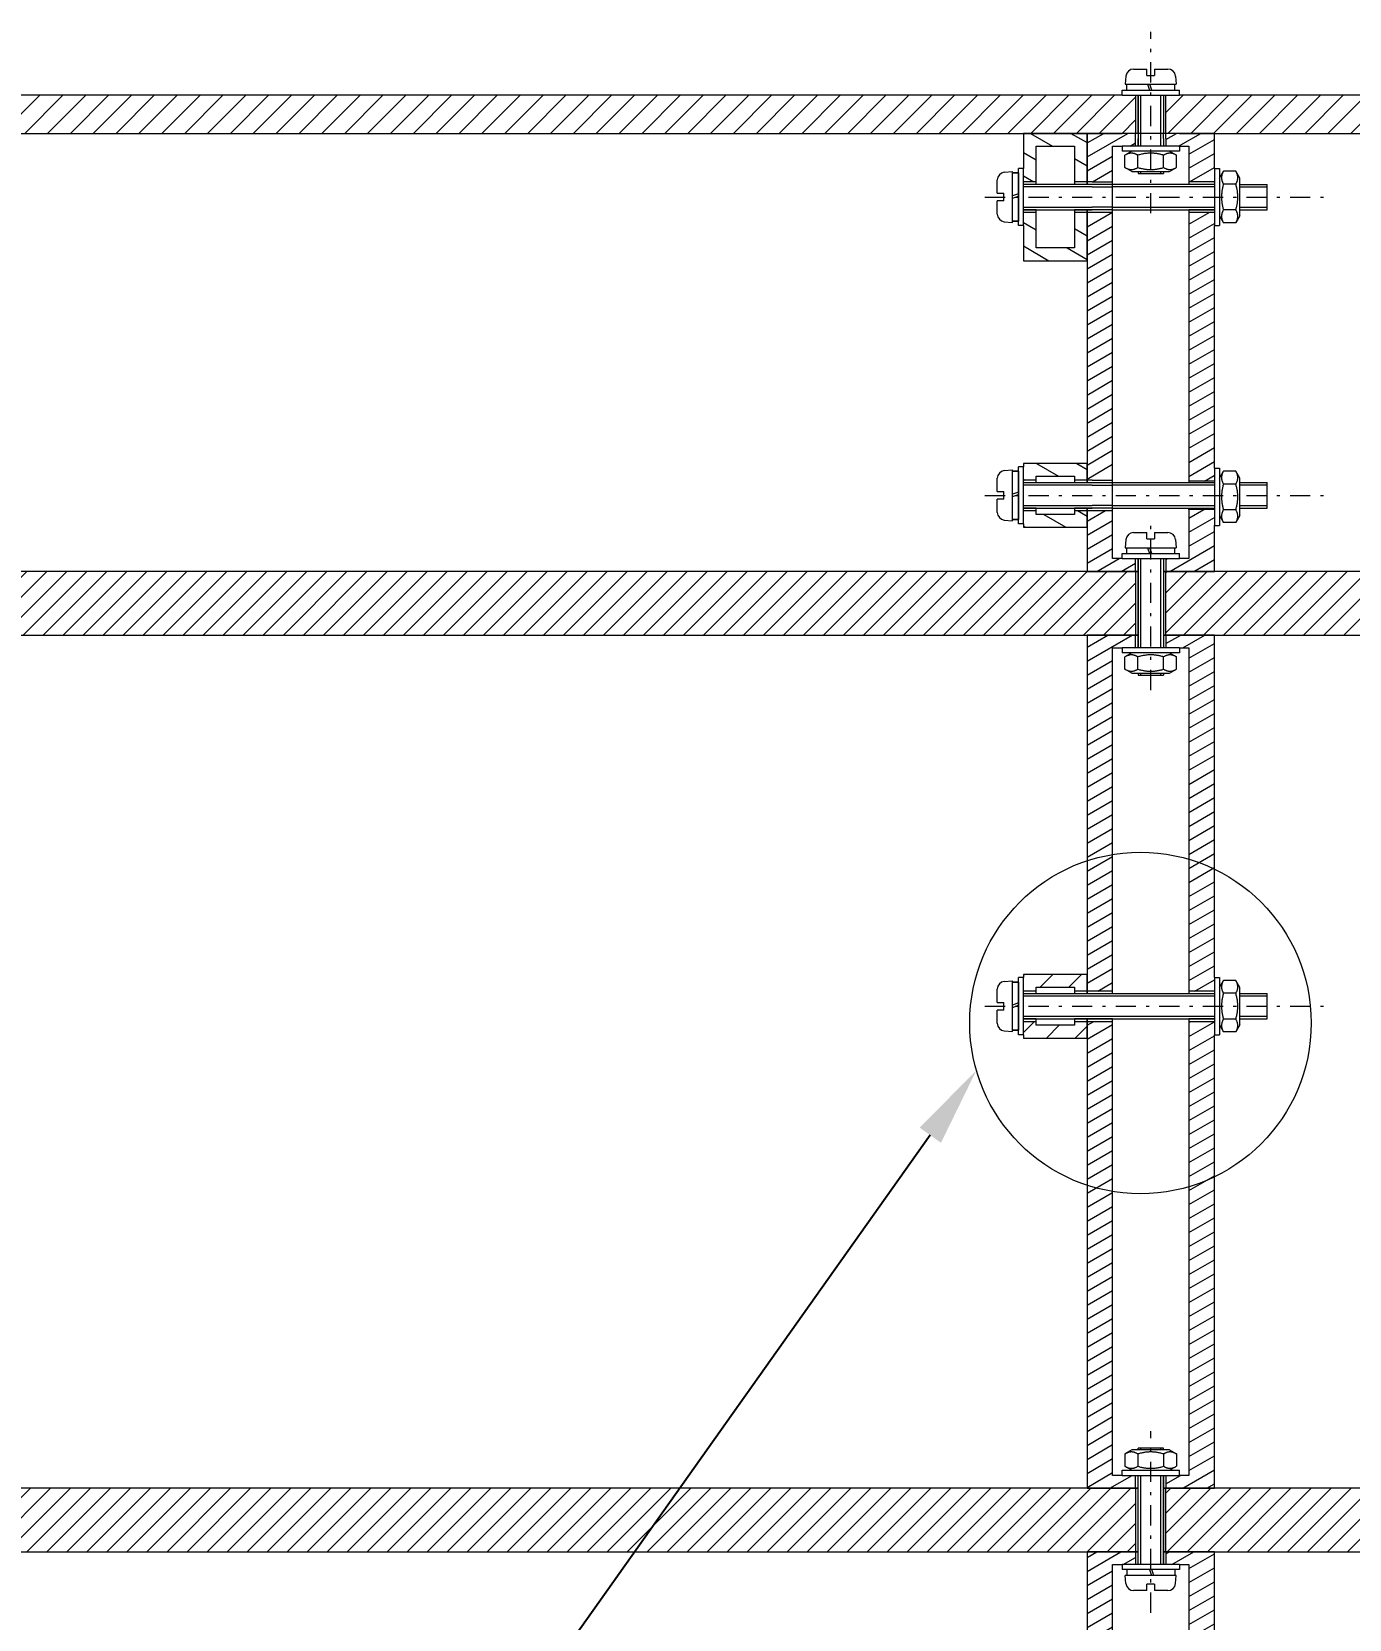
# Model space of a CAD drawing. Header units: millimetres. Extents: x 651 to 8859, y -354 to 894.
# Drawn here: x 2222.49 to 2263.89, y 58.4 to 108.27 of the extents above; entities that cross this region are included whole.
import ezdxf
from ezdxf import colors
from ezdxf.entities.mleader import LeaderData, LeaderLine
from ezdxf.math import Vec2, Vec3

# ---------------------------------------------------------------- set-up
doc = ezdxf.new("R2010")
doc.units = ezdxf.units.MM
doc.linetypes.add('DASHDOT2', pattern=[12.7, 6.35, -3.175, 0, -3.175])
for name, color, linetype, lineweight in [('cienka', 7, 'Continuous', 9), ('Kreskowanie (ISO)', 7, 'Continuous', 9), ('SYMETRIA SRUB', 7, 'DASHDOT2', 9), ('Widoczne (ISO)', 7, 'Continuous', 18), ('Widoczne wąskie (ISO)', 7, 'Continuous', 9)]:
    doc.layers.add(name, color=color, linetype=linetype, lineweight=lineweight)
doc.styles.get("Standard").update_dxf_attribs({"font": 'tahoma.ttf'})

# ---------------------------------------------------------------- blocks, each defined once
blk = doc.blocks.new('*U92')
at = {"layer": 'Widoczne wąskie (ISO)', "color": 0, "linetype": 'DASHDOT2', "ltscale": 0.1, "transparency": 16777216}
blk.add_line((0, -3.58), (0, 2.123), dxfattribs=at)
blk = doc.blocks.new('*U103')
at = {"layer": 'Widoczne wąskie (ISO)', "color": 0, "linetype": 'DASHDOT2', "ltscale": 0.1, "transparency": 16777216}
blk.add_line((0, -3.58), (0, 2.123), dxfattribs=at)
blk = doc.blocks.new('*U104')
at = {"layer": 'Widoczne wąskie (ISO)', "color": 0, "linetype": 'DASHDOT2', "ltscale": 0.1, "transparency": 16777216}
blk.add_line((0, -3.58), (0, 1.821), dxfattribs=at)
blk = doc.blocks.new('*U107')
at = {"layer": 'SYMETRIA SRUB', "color": 0, "linetype": 'DASHDOT2', "ltscale": 0.1, "transparency": 16777216}
blk.add_line((-5.611, 0), (5.1, 0), dxfattribs=at)
blk = doc.blocks.new('*U108')
at = {"layer": 'SYMETRIA SRUB', "color": 0, "linetype": 'DASHDOT2', "ltscale": 0.1, "transparency": 16777216}
blk.add_line((-5.611, 0), (5.1, 0), dxfattribs=at)
blk = doc.blocks.new('*U109')
at = {"layer": 'SYMETRIA SRUB', "color": 0, "linetype": 'DASHDOT2', "ltscale": 0.1, "transparency": 16777216}
blk.add_line((-5.611, 0), (5.1, 0), dxfattribs=at)

msp = doc.modelspace()

# ---------------------------------------------------------------- hatches: boundary and pattern name
at = {"layer": 'Kreskowanie (ISO)'}
h = msp.add_hatch(dxfattribs=at)
h.set_pattern_fill('ANSI31', color=256, scale=0.16, style=0)
h.paths.add_polyline_path([(2257.172, 105.081), (2256.748, 105.081), (2255.648, 105.081), (2253.648, 105.081), (2207.642, 105.081), (2206.542, 105.081), (2206.117, 105.081), (2206.117, 106.281), (2206.542, 106.281), (2256.748, 106.281), (2257.172, 106.281)])
h = msp.add_hatch(dxfattribs=at)
h.set_pattern_fill('ANSI31', color=256, scale=0.16, style=0)
h.paths.add_polyline_path([(2289.169, 105.081), (2288.745, 105.081), (2287.645, 105.081), (2259.648, 105.081), (2258.548, 105.081), (2258.123, 105.081), (2258.123, 106.281), (2258.548, 106.281), (2288.745, 106.281), (2289.169, 106.281)])
h = msp.add_hatch(dxfattribs=at)
h.set_pattern_fill('ANSI31', color=256, scale=0.12, angle=345)
h.paths.add_polyline_path([(2289.169, 104.921), (2289.169, 105.081), (2288.745, 105.081), (2287.645, 105.081), (2287.645, 104.681), (2288.745, 104.681), (2289.169, 104.681)])
h.paths.add_polyline_path([(2289.169, 104.921), (2289.245, 105.081), (2289.169, 105.081), (2289.169, 104.921), (2289.169, 104.681)])
h.paths.add_polyline_path([(2256.448, 104.681), (2256.748, 104.681), (2257.172, 104.681), (2257.172, 104.921), (2257.172, 105.081), (2256.748, 105.081), (2255.648, 105.081), (2255.648, 103.556), (2255.808, 103.556), (2256.448, 103.556), (2256.448, 103.671)])
h.paths.add_polyline_path([(2257.248, 105.081), (2257.172, 105.081), (2257.172, 104.921), (2257.172, 104.681), (2257.172, 104.921)])
h.paths.add_polyline_path([(2207.642, 91.721), (2206.542, 91.721), (2206.117, 91.721), (2206.117, 91.321), (2207.642, 91.321)])
h.paths.add_polyline_path([(2206.117, 91.721), (2206.117, 91.321)])
h.paths.add_polyline_path([(2175.645, 60.521), (2174.12, 60.521), (2174.12, 60.121), (2174.545, 60.121), (2175.645, 60.121)])
h.paths.add_polyline_path([(2174.12, 60.521), (2174.12, 60.121)], flags=17)
h.paths.add_polyline_path([(2175.645, 89.321), (2174.12, 89.321), (2174.12, 88.921), (2174.545, 88.921), (2175.645, 88.921)])
h.paths.add_polyline_path([(2174.12, 89.321), (2174.12, 88.921)], flags=17)
h.paths.add_polyline_path([(2175.645, 91.721), (2174.545, 91.721), (2174.12, 91.721), (2174.12, 91.321), (2175.645, 91.321)])
h.paths.add_polyline_path([(2174.12, 91.721), (2174.12, 91.321)], flags=17)
h.paths.add_polyline_path([(2174.12, 104.921), (2174.12, 105.081), (2174.045, 105.081), (2174.12, 104.921), (2174.12, 104.681)])
h.paths.add_polyline_path([(2175.645, 105.081), (2174.545, 105.081), (2174.12, 105.081), (2174.12, 104.921), (2174.12, 104.681), (2174.545, 104.681), (2175.645, 104.681)])
h.paths.add_polyline_path([(2173.169, 104.678), (2173.169, 105.078), (2171.645, 105.081), (2171.645, 101.756), (2172.445, 101.756), (2172.445, 104.681)])
h = msp.add_hatch(dxfattribs=at)
h.set_pattern_fill('ANSI31', color=256, scale=0.2, angle=105.00025, style=0)
h.paths.add_polyline_path([(2254.048, 104.681), (2255.248, 104.681), (2255.248, 103.556), (2255.648, 103.556), (2255.648, 105.081), (2253.648, 105.081), (2253.648, 103.981), (2253.648, 103.556), (2254.048, 103.556)])
h = msp.add_hatch(dxfattribs=at)
h.set_pattern_fill('ANSI31', color=256, scale=0.12, angle=345, style=0)
h.paths.add_polyline_path([(2258.123, 104.921), (2258.123, 104.681), (2258.548, 104.681), (2258.848, 104.681), (2258.848, 103.556), (2259.648, 103.556), (2259.648, 103.981), (2259.648, 105.081), (2258.298, 105.081), (2258.213, 104.997)])
h = msp.add_hatch(dxfattribs=at)
h.set_pattern_fill('ANSI31', color=256, scale=0.2, angle=105.00025)
h.paths.add_polyline_path([(2255.648, 94.709), (2253.648, 94.709), (2253.648, 94.609), (2253.648, 94.185), (2254.048, 94.185), (2254.048, 94.309), (2255.248, 94.309), (2255.248, 94.185), (2255.648, 94.185)])
h.paths.add_polyline_path([(2255.648, 93.233), (2255.248, 93.233), (2255.248, 93.109), (2254.048, 93.109), (2254.048, 93.233), (2253.648, 93.233), (2253.648, 92.809), (2253.648, 92.709), (2255.648, 92.709)])
h.paths.add_polyline_path([(2253.648, 101.081), (2255.648, 101.081), (2255.648, 102.605), (2255.248, 102.605), (2255.248, 101.481), (2254.048, 101.481), (2254.048, 102.605), (2253.648, 102.605), (2253.648, 102.181)])
h = msp.add_hatch(dxfattribs=at)
h.set_pattern_fill('ANSI31', color=256, scale=0.12, angle=345)
h.paths.add_polyline_path([(2256.448, 93.119), (2256.448, 93.233), (2255.808, 93.233), (2255.648, 93.233), (2255.648, 91.321), (2257.172, 91.321), (2257.172, 91.721), (2256.748, 91.721), (2256.448, 91.721)])
h.paths.add_polyline_path([(2257.172, 91.721), (2257.172, 91.321)], flags=17)
h.paths.add_polyline_path([(2258.123, 91.721), (2258.123, 91.321)], flags=17)
h.paths.add_polyline_path([(2256.448, 93.233), (2255.808, 93.233), (2255.648, 93.309), (2255.648, 93.233), (2255.808, 93.233)])
h.paths.add_polyline_path([(2259.648, 93.261), (2258.848, 93.261), (2258.848, 91.721), (2258.548, 91.721), (2258.123, 91.721), (2258.123, 91.321), (2259.648, 91.321), (2259.648, 92.761)])
h.paths.add_polyline_path([(2259.648, 93.336), (2258.848, 93.261)])
h.paths.add_polyline_path([(2259.648, 94.561), (2259.642, 94.151), (2258.842, 94.151), (2258.848, 102.605), (2259.648, 102.605), (2259.648, 102.181)])
h = msp.add_hatch(dxfattribs=at)
h.set_pattern_fill('ANSI31', color=256, scale=0.12, angle=345, style=0)
h.paths.add_polyline_path([(2255.808, 102.605), (2256.128, 102.605), (2256.448, 102.605), (2256.499, 102.516), (2256.887, 102.516), (2256.384, 102.381), (2256.448, 102.491), (2256.448, 94.299), (2256.384, 94.409), (2256.322, 94.409), (2256.08, 94.295), (2255.967, 94.254), (2255.808, 94.299), (2255.808, 94.109), (2255.648, 94.109), (2255.648, 94.709), (2255.648, 101.081), (2255.648, 102.605)])
h = msp.add_hatch(dxfattribs=at)
h.set_pattern_fill('ANSI31', color=256, scale=0.14, style=0)
h.paths.add_polyline_path([(2257.172, 91.321), (2255.648, 91.321), (2207.642, 91.321), (2206.117, 91.321), (2206.117, 89.321), (2207.642, 89.321), (2255.648, 89.321), (2257.172, 89.321)])
h = msp.add_hatch(dxfattribs=at)
h.set_pattern_fill('ANSI31', color=256, scale=0.14)
h.paths.add_polyline_path([(2437.636, 91.321), (2436.112, 91.321), (2434.112, 91.321), (2434.112, 89.321), (2437.636, 89.321)])
h.paths.add_polyline_path([(2437.636, 91.321), (2437.636, 89.321)], flags=17)
h.paths.add_polyline_path([(2438.588, 91.321), (2438.588, 89.321)])
h.paths.add_polyline_path([(2440.112, 91.321), (2438.588, 91.321), (2438.588, 89.321), (2440.112, 89.321)])
h.paths.add_polyline_path([(2321.636, 91.321), (2320.112, 91.321), (2320.112, 89.321), (2321.636, 89.321)])
h.paths.add_polyline_path([(2326.112, 91.321), (2322.588, 91.321), (2322.588, 90.321), (2326.112, 90.321), (2326.112, 90.671)])
h.paths.add_polyline_path([(2326.112, 90.321), (2322.588, 90.321), (2322.588, 89.321), (2326.112, 89.321)])
h.paths.add_polyline_path([(2289.169, 91.321), (2287.645, 91.321), (2259.648, 91.321), (2258.123, 91.321), (2258.123, 89.321), (2259.648, 89.321), (2287.645, 89.321), (2289.169, 89.321)])
h = msp.add_hatch(dxfattribs=at)
h.set_pattern_fill('ANSI31', color=256, scale=0.12, angle=345, style=0)
h.paths.add_polyline_path([(2257.172, 88.921), (2256.748, 88.921), (2256.448, 88.921), (2256.448, 78.136), (2255.648, 78.136), (2255.648, 78.661), (2255.648, 89.321), (2257.172, 89.321)])
h = msp.add_hatch(dxfattribs=at)
h.set_pattern_fill('ANSI31', color=256, scale=0.12, angle=345, style=0)
h.paths.add_polyline_path([(2259.648, 78.561), (2259.648, 78.136), (2258.848, 78.136), (2258.848, 88.921), (2258.548, 88.921), (2258.123, 88.921), (2258.123, 89.321), (2259.648, 89.321)])
h = msp.add_hatch(dxfattribs=at)
h.set_pattern_fill('ANSI31', color=256, scale=0.2)
h.paths.add_polyline_path([(2255.648, 77.185), (2255.248, 77.185), (2255.248, 77.061), (2254.048, 77.061), (2254.048, 77.185), (2253.648, 77.185), (2253.648, 76.761), (2253.648, 76.661), (2255.648, 76.661)])
h.paths.add_polyline_path([(2254.048, 78.261), (2255.248, 78.261), (2255.248, 78.136), (2255.648, 78.136), (2255.648, 78.661), (2253.648, 78.661), (2253.648, 78.561), (2253.648, 78.136), (2254.048, 78.136)])
h = msp.add_hatch(dxfattribs=at)
h.set_pattern_fill('ANSI31', color=256, scale=0.12, angle=345, style=0)
h.paths.add_polyline_path([(2256.748, 62.921), (2257.172, 62.921), (2257.172, 62.521), (2255.648, 62.521), (2255.648, 76.661), (2255.648, 77.185), (2256.448, 77.185), (2256.448, 62.921)])
h = msp.add_hatch(dxfattribs=at)
h.set_pattern_fill('ANSI31', color=256, scale=0.12, angle=345, style=0)
h.paths.add_polyline_path([(2258.123, 62.921), (2258.548, 62.921), (2258.848, 62.921), (2258.848, 77.185), (2259.648, 77.185), (2259.648, 76.761), (2259.648, 62.521), (2258.123, 62.521)])
h = msp.add_hatch(dxfattribs=at)
h.set_pattern_fill('ANSI31', color=256, scale=0.14, style=0)
h.paths.add_polyline_path([(2206.117, 60.521), (2207.642, 60.521), (2255.648, 60.521), (2257.172, 60.521), (2257.172, 62.521), (2255.648, 62.521), (2207.642, 62.521), (2206.117, 62.521)])
h = msp.add_hatch(dxfattribs=at)
h.set_pattern_fill('ANSI31', color=256, scale=0.14, style=0)
h.paths.add_polyline_path([(2258.123, 60.521), (2259.648, 60.521), (2287.645, 60.521), (2289.169, 60.521), (2289.169, 62.521), (2287.645, 62.521), (2259.648, 62.521), (2258.123, 62.521)])
h = msp.add_hatch(dxfattribs=at)
h.set_pattern_fill('ANSI31', color=256, scale=0.12, angle=345, style=0)
h.paths.add_polyline_path([(2257.172, 60.121), (2257.172, 60.521), (2255.648, 60.521), (2255.648, 56.121), (2256.448, 56.121), (2256.448, 60.121), (2256.748, 60.121)])
h = msp.add_hatch(dxfattribs=at)
h.set_pattern_fill('ANSI31', color=256, scale=0.12, angle=345, style=0)
h.paths.add_polyline_path([(2258.123, 60.521), (2258.123, 60.121), (2258.548, 60.121), (2258.848, 60.121), (2258.848, 56.121), (2259.648, 56.121), (2259.648, 60.521)])

# ---------------------------------------------------------------- linework, layer by layer
at = {"layer": 'Widoczne (ISO)'}
for p, q in [((2256.87, 106.882), (2256.848, 106.621)), ((2257.109, 107.101), (2257.528, 107.101)), ((2257.528, 106.901), (2257.528, 107.101)), ((2257.528, 106.901), (2257.768, 106.901)), ((2257.768, 107.101), (2257.768, 106.901)), ((2257.768, 107.101), (2258.186, 107.101)), ((2258.425, 106.882), (2258.448, 106.621)), ((2256.748, 106.281), (2206.542, 106.281)), ((2256.748, 106.441), (2258.548, 106.441)), ((2256.748, 106.281), (2256.748, 106.441)), ((2256.748, 106.281), (2257.248, 106.281)), ((2256.848, 106.621), (2258.448, 106.621)), ((2256.893, 106.441), (2256.893, 106.621)), ((2256.893, 106.441), (2258.403, 106.441)), ((2257.248, 105.081), (2257.248, 106.281)), ((2257.248, 106.281), (2258.548, 106.281)), ((2257.248, 106.281), (2257.248, 105.081)), ((2257.546, 106.621), (2257.612, 106.441)), ((2257.684, 106.441), (2257.618, 106.621)), ((2258.048, 106.281), (2258.048, 105.081)), ((2258.048, 106.281), (2258.048, 105.081)), ((2258.403, 106.441), (2258.403, 106.621)), ((2258.548, 106.281), (2258.548, 106.441)), ((2288.745, 106.281), (2258.548, 106.281)), ((2206.542, 105.081), (2256.748, 105.081)), ((2255.648, 105.081), (2253.648, 105.081)), ((2253.648, 105.081), (2253.648, 103.981)), ((2256.748, 105.081), (2255.648, 105.081)), ((2255.648, 105.081), (2255.648, 103.481)), ((2255.648, 103.481), (2255.648, 105.081)), ((2258.048, 105.081), (2256.748, 105.081)), ((2257.248, 105.081), (2257.248, 104.921)), ((2257.248, 104.681), (2257.248, 104.921)), ((2257.248, 104.921), (2257.248, 104.681)), ((2258.548, 105.081), (2258.048, 105.081)), ((2258.048, 104.921), (2258.048, 105.081)), ((2258.048, 104.921), (2258.048, 104.681)), ((2258.048, 104.921), (2258.048, 104.681)), ((2259.648, 105.081), (2258.548, 105.081)), ((2258.548, 105.081), (2288.745, 105.081)), ((2259.648, 103.981), (2259.648, 105.081)), ((2254.048, 104.681), (2255.248, 104.681)), ((2254.048, 103.481), (2254.048, 104.681)), ((2255.248, 104.681), (2255.248, 103.481)), ((2256.448, 103.671), (2256.448, 104.681)), ((2256.448, 104.681), (2256.748, 104.681)), ((2258.548, 104.681), (2256.748, 104.681)), ((2256.748, 104.681), (2256.748, 104.521)), ((2258.548, 104.521), (2256.748, 104.521)), ((2257.058, 104.521), (2256.839, 104.395)), ((2256.839, 104.007), (2256.839, 104.395)), ((2257.243, 104.007), (2257.243, 104.395)), ((2258.052, 104.007), (2258.052, 104.395)), ((2258.238, 104.521), (2258.456, 104.395)), ((2258.456, 104.007), (2258.456, 104.395)), ((2258.548, 104.681), (2258.848, 104.681)), ((2258.548, 104.681), (2258.548, 104.521)), ((2258.848, 104.681), (2258.848, 103.481)), ((2253.047, 103.858), (2253.308, 103.881)), ((2253.308, 102.281), (2253.308, 103.881)), ((2253.488, 103.836), (2253.308, 103.836)), ((2253.308, 103.836), (2253.488, 103.836)), ((2253.308, 103.836), (2253.488, 103.836)), ((2253.488, 102.181), (2253.488, 103.981)), ((2253.648, 103.981), (2253.488, 103.981)), ((2253.488, 103.836), (2253.488, 102.326)), ((2253.648, 102.181), (2253.648, 103.981)), ((2257.058, 103.881), (2256.839, 104.007)), ((2257.058, 103.881), (2258.238, 103.881)), ((2257.248, 103.881), (2257.248, 103.821)), ((2257.248, 103.821), (2258.048, 103.821)), ((2258.048, 103.881), (2258.048, 103.821)), ((2258.238, 103.881), (2258.456, 104.007)), ((2259.648, 103.981), (2259.648, 102.181)), ((2259.648, 103.981), (2259.808, 103.981)), ((2259.808, 103.981), (2259.808, 102.181)), ((2259.808, 103.671), (2259.934, 103.889)), ((2260.322, 103.889), (2259.934, 103.889)), ((2260.448, 103.671), (2260.322, 103.889)), ((2252.828, 103.201), (2252.828, 103.619)), ((2253.648, 103.481), (2254.048, 103.481)), ((2253.648, 103.481), (2255.808, 103.481)), ((2255.248, 103.481), (2255.648, 103.481)), ((2255.648, 103.481), (2255.808, 103.481)), ((2255.808, 103.481), (2256.448, 103.481)), ((2256.448, 102.491), (2256.448, 103.671)), ((2256.448, 103.481), (2259.648, 103.481)), ((2258.848, 103.481), (2259.648, 103.481)), ((2260.322, 103.485), (2259.934, 103.485)), ((2260.448, 102.491), (2260.448, 103.671)), ((2260.448, 103.476), (2261.308, 103.476)), ((2261.308, 102.676), (2261.308, 103.476)), ((2252.828, 103.201), (2253.028, 103.201)), ((2253.028, 102.961), (2252.828, 102.961)), ((2252.828, 102.543), (2252.828, 102.961)), ((2253.028, 102.961), (2253.028, 103.201)), ((2253.488, 103.182), (2253.308, 103.117)), ((2253.308, 103.045), (2253.488, 103.11)), ((2253.047, 102.303), (2253.308, 102.281)), ((2253.488, 102.326), (2253.308, 102.326)), ((2253.308, 102.326), (2253.488, 102.326)), ((2253.308, 102.326), (2253.488, 102.326)), ((2254.048, 102.681), (2253.648, 102.681)), ((2253.648, 102.681), (2255.808, 102.681)), ((2254.048, 101.481), (2254.048, 102.681)), ((2255.648, 102.681), (2255.248, 102.681)), ((2255.248, 102.681), (2255.248, 101.481)), ((2255.808, 102.681), (2255.648, 102.681)), ((2255.648, 102.681), (2255.648, 94.109)), ((2255.648, 101.081), (2255.648, 102.681)), ((2256.448, 102.681), (2255.808, 102.681)), ((2256.448, 102.681), (2259.648, 102.681)), ((2256.448, 94.299), (2256.448, 102.491)), ((2259.648, 102.681), (2258.848, 102.681)), ((2258.848, 102.681), (2258.848, 94.109)), ((2259.808, 102.491), (2259.934, 102.272)), ((2260.322, 102.676), (2259.934, 102.676)), ((2260.322, 102.272), (2259.934, 102.272)), ((2260.448, 102.491), (2260.322, 102.272)), ((2260.448, 102.676), (2261.308, 102.676)), ((2253.648, 102.181), (2253.488, 102.181)), ((2253.648, 102.181), (2253.648, 101.081)), ((2259.648, 94.561), (2259.648, 102.181)), ((2259.648, 102.181), (2259.808, 102.181)), ((2255.248, 101.481), (2254.048, 101.481)), ((2253.648, 101.081), (2255.648, 101.081)), ((2253.047, 94.486), (2253.308, 94.509)), ((2253.308, 92.909), (2253.308, 94.509)), ((2253.488, 94.464), (2253.308, 94.464)), ((2253.308, 94.464), (2253.488, 94.464)), ((2253.308, 94.464), (2253.488, 94.464)), ((2253.488, 92.809), (2253.488, 94.609)), ((2253.648, 94.609), (2253.488, 94.609)), ((2253.488, 92.809), (2253.488, 94.609)), ((2253.488, 94.464), (2253.488, 92.954)), ((2255.648, 94.709), (2253.648, 94.709)), ((2253.648, 94.709), (2253.648, 94.609)), ((2253.648, 92.809), (2253.648, 94.609)), ((2254.048, 94.309), (2255.248, 94.309)), ((2254.048, 94.109), (2254.048, 94.309)), ((2255.248, 94.309), (2255.248, 94.109)), ((2255.648, 94.109), (2255.648, 94.709)), ((2256.448, 93.119), (2256.448, 94.299)), ((2259.648, 94.561), (2259.648, 92.761)), ((2259.648, 94.561), (2259.808, 94.561)), ((2259.808, 94.561), (2259.808, 92.761)), ((2259.808, 94.251), (2259.934, 94.469)), ((2260.322, 94.469), (2259.934, 94.469)), ((2260.448, 94.251), (2260.322, 94.469)), ((2252.828, 93.829), (2252.828, 94.247)), ((2252.828, 93.829), (2253.028, 93.829)), ((2253.028, 93.589), (2253.028, 93.829)), ((2253.488, 93.81), (2253.308, 93.745)), ((2253.648, 94.109), (2254.048, 94.109)), ((2253.648, 94.109), (2255.808, 94.109)), ((2255.248, 94.109), (2255.648, 94.109)), ((2255.648, 94.109), (2255.808, 94.109)), ((2255.808, 94.109), (2256.448, 94.109)), ((2256.448, 94.109), (2259.648, 94.109)), ((2260.322, 94.065), (2259.934, 94.065)), ((2260.448, 93.071), (2260.448, 94.251)), ((2260.448, 94.109), (2261.308, 94.109)), ((2261.308, 93.309), (2261.308, 94.109)), ((2253.028, 93.589), (2252.828, 93.589)), ((2252.828, 93.171), (2252.828, 93.589)), ((2253.308, 93.673), (2253.488, 93.738)), ((2254.048, 93.309), (2253.648, 93.309)), ((2253.648, 93.309), (2255.808, 93.309)), ((2254.048, 93.109), (2254.048, 93.309)), ((2255.648, 93.309), (2255.248, 93.309)), ((2255.248, 93.309), (2255.248, 93.109)), ((2255.648, 92.709), (2255.648, 93.309)), ((2255.808, 93.309), (2255.648, 93.309)), ((2255.648, 93.261), (2255.648, 91.321)), ((2256.448, 93.309), (2255.808, 93.309)), ((2256.448, 93.309), (2259.648, 93.309)), ((2258.848, 93.261), (2258.848, 93.309)), ((2258.848, 93.261), (2258.848, 91.721)), ((2260.448, 93.309), (2261.308, 93.309)), ((2253.047, 92.932), (2253.308, 92.909)), ((2253.488, 92.954), (2253.308, 92.954)), ((2253.308, 92.954), (2253.488, 92.954)), ((2253.308, 92.954), (2253.488, 92.954)), ((2253.648, 92.809), (2253.488, 92.809)), ((2253.648, 92.809), (2253.648, 92.709)), ((2255.248, 93.109), (2254.048, 93.109)), ((2256.448, 91.721), (2256.448, 93.119)), ((2259.648, 91.321), (2259.648, 92.761)), ((2259.648, 92.761), (2259.808, 92.761)), ((2259.808, 93.071), (2259.934, 92.852)), ((2260.322, 93.256), (2259.934, 93.256)), ((2260.322, 92.852), (2259.934, 92.852)), ((2260.448, 93.071), (2260.322, 92.852)), ((2253.648, 92.709), (2255.648, 92.709)), ((2256.87, 92.322), (2256.848, 92.061)), ((2257.109, 92.541), (2257.528, 92.541)), ((2257.528, 92.341), (2257.528, 92.541)), ((2257.528, 92.341), (2257.768, 92.341)), ((2257.768, 92.541), (2257.768, 92.341)), ((2257.768, 92.541), (2258.186, 92.541)), ((2258.425, 92.322), (2258.448, 92.061)), ((2256.748, 91.881), (2258.548, 91.881)), ((2256.748, 91.721), (2256.748, 91.881)), ((2256.748, 91.881), (2258.548, 91.881)), ((2256.848, 92.061), (2258.448, 92.061)), ((2256.893, 91.881), (2256.893, 92.061)), ((2256.893, 91.881), (2256.893, 92.061)), ((2257.546, 92.061), (2257.612, 91.881)), ((2257.684, 91.881), (2257.618, 92.061)), ((2258.403, 91.881), (2258.403, 92.061)), ((2258.403, 91.881), (2258.403, 92.061)), ((2258.548, 91.721), (2258.548, 91.881)), ((2257.248, 91.321), (2206.042, 91.321)), ((2255.648, 91.321), (2257.248, 91.321)), ((2256.748, 91.721), (2256.448, 91.721)), ((2256.748, 91.721), (2258.548, 91.721)), ((2257.248, 91.321), (2257.248, 91.721)), ((2257.248, 91.721), (2257.248, 88.921)), ((2257.248, 89.321), (2257.248, 91.321)), ((2258.048, 91.721), (2258.048, 91.321)), ((2258.048, 91.721), (2258.048, 88.921)), ((2289.245, 91.321), (2258.048, 91.321)), ((2258.048, 91.321), (2258.048, 89.321)), ((2258.048, 91.321), (2259.648, 91.321)), ((2258.848, 91.721), (2258.548, 91.721)), ((2206.042, 89.321), (2257.248, 89.321)), ((2257.248, 89.321), (2255.648, 89.321)), ((2255.648, 89.321), (2255.648, 78.061)), ((2257.248, 88.921), (2257.248, 89.321)), ((2259.648, 89.321), (2258.048, 89.321)), ((2258.048, 89.321), (2258.048, 88.921)), ((2258.048, 89.321), (2289.245, 89.321)), ((2259.648, 78.561), (2259.648, 89.321)), ((2256.448, 78.061), (2256.448, 88.921)), ((2256.448, 88.921), (2256.748, 88.921)), ((2258.548, 88.921), (2256.748, 88.921)), ((2256.748, 88.921), (2256.748, 88.761)), ((2258.548, 88.921), (2258.848, 88.921)), ((2258.548, 88.921), (2258.548, 88.761)), ((2258.848, 88.921), (2258.848, 78.061)), ((2258.548, 88.761), (2256.748, 88.761)), ((2257.058, 88.761), (2256.839, 88.635)), ((2256.839, 88.247), (2256.839, 88.635)), ((2257.243, 88.247), (2257.243, 88.635)), ((2258.052, 88.247), (2258.052, 88.635)), ((2258.238, 88.761), (2258.456, 88.635)), ((2258.456, 88.247), (2258.456, 88.635)), ((2257.058, 88.121), (2256.839, 88.247)), ((2257.058, 88.121), (2258.238, 88.121)), ((2257.248, 88.121), (2257.248, 88.061)), ((2257.248, 88.061), (2258.048, 88.061)), ((2258.048, 88.121), (2258.048, 88.061)), ((2258.238, 88.121), (2258.456, 88.247)), ((2253.047, 78.438), (2253.308, 78.461)), ((2253.308, 76.861), (2253.308, 78.461)), ((2253.488, 78.416), (2253.308, 78.416)), ((2253.308, 78.416), (2253.488, 78.416)), ((2253.308, 78.416), (2253.488, 78.416)), ((2253.488, 76.761), (2253.488, 78.561)), ((2253.648, 78.561), (2253.488, 78.561)), ((2253.488, 76.761), (2253.488, 78.561)), ((2253.488, 78.416), (2253.488, 76.906)), ((2255.648, 78.661), (2253.648, 78.661)), ((2253.648, 78.661), (2253.648, 78.561)), ((2253.648, 76.761), (2253.648, 78.561)), ((2255.648, 78.061), (2255.648, 78.661)), ((2259.648, 78.561), (2259.648, 76.761)), ((2259.648, 78.561), (2259.808, 78.561)), ((2259.808, 78.561), (2259.808, 76.761)), ((2259.808, 78.251), (2259.934, 78.469)), ((2260.322, 78.469), (2259.934, 78.469)), ((2260.448, 78.251), (2260.322, 78.469)), ((2252.828, 77.781), (2252.828, 78.199)), ((2253.648, 78.061), (2254.048, 78.061)), ((2253.648, 78.061), (2259.648, 78.061)), ((2254.048, 78.261), (2255.248, 78.261)), ((2254.048, 78.061), (2254.048, 78.261)), ((2255.248, 78.261), (2255.248, 78.061)), ((2255.248, 78.061), (2255.648, 78.061)), ((2255.648, 78.061), (2256.448, 78.061)), ((2258.848, 78.061), (2259.648, 78.061)), ((2260.322, 78.065), (2259.934, 78.065)), ((2260.448, 77.071), (2260.448, 78.251)), ((2260.448, 78.061), (2261.308, 78.061)), ((2261.308, 77.261), (2261.308, 78.061)), ((2252.828, 77.781), (2253.028, 77.781)), ((2253.028, 77.541), (2252.828, 77.541)), ((2252.828, 77.123), (2252.828, 77.541)), ((2253.028, 77.541), (2253.028, 77.781)), ((2253.488, 77.762), (2253.308, 77.697)), ((2253.308, 77.625), (2253.488, 77.69)), ((2253.047, 76.883), (2253.308, 76.861)), ((2253.488, 76.906), (2253.308, 76.906)), ((2253.308, 76.906), (2253.488, 76.906)), ((2253.308, 76.906), (2253.488, 76.906)), ((2254.048, 77.261), (2253.648, 77.261)), ((2253.648, 77.261), (2259.648, 77.261)), ((2254.048, 77.061), (2254.048, 77.261)), ((2255.248, 77.061), (2254.048, 77.061)), ((2255.648, 77.261), (2255.248, 77.261)), ((2255.248, 77.261), (2255.248, 77.061)), ((2256.448, 77.261), (2255.648, 77.261)), ((2255.648, 77.261), (2255.648, 62.521)), ((2255.648, 76.661), (2255.648, 77.261)), ((2256.448, 62.921), (2256.448, 77.261)), ((2259.648, 77.261), (2258.848, 77.261)), ((2258.848, 77.261), (2258.848, 62.921)), ((2259.808, 77.071), (2259.934, 76.852)), ((2260.322, 77.256), (2259.934, 77.256)), ((2260.322, 76.852), (2259.934, 76.852)), ((2260.448, 77.071), (2260.322, 76.852)), ((2260.448, 77.261), (2261.308, 77.261)), ((2253.648, 76.761), (2253.488, 76.761)), ((2253.648, 76.761), (2253.648, 76.661)), ((2253.648, 76.661), (2255.648, 76.661)), ((2259.648, 62.521), (2259.648, 76.761)), ((2259.648, 76.761), (2259.808, 76.761)), ((2257.058, 63.721), (2256.839, 63.595)), ((2256.839, 63.595), (2256.839, 63.207)), ((2258.238, 63.721), (2257.058, 63.721)), ((2257.243, 63.595), (2257.243, 63.207)), ((2258.048, 63.781), (2257.248, 63.781)), ((2257.248, 63.721), (2257.248, 63.781)), ((2258.048, 63.721), (2258.048, 63.781)), ((2258.052, 63.595), (2258.052, 63.207)), ((2258.238, 63.721), (2258.456, 63.595)), ((2258.456, 63.595), (2258.456, 63.207)), ((2256.748, 62.921), (2256.448, 62.921)), ((2256.748, 63.081), (2258.548, 63.081)), ((2256.748, 62.921), (2256.748, 63.081)), ((2256.748, 62.921), (2258.548, 62.921)), ((2257.058, 63.081), (2256.839, 63.207)), ((2257.248, 62.521), (2257.248, 62.921)), ((2257.248, 60.121), (2257.248, 62.921)), ((2258.048, 62.921), (2258.048, 62.521)), ((2258.048, 60.121), (2258.048, 62.921)), ((2258.238, 63.081), (2258.456, 63.207)), ((2258.548, 62.921), (2258.548, 63.081)), ((2258.848, 62.921), (2258.548, 62.921)), ((2257.248, 62.521), (2206.042, 62.521)), ((2255.648, 62.521), (2257.248, 62.521)), ((2257.248, 60.521), (2257.248, 62.521)), ((2289.245, 62.521), (2258.048, 62.521)), ((2258.048, 62.521), (2258.048, 60.521)), ((2258.048, 62.521), (2259.648, 62.521)), ((2206.042, 60.521), (2257.248, 60.521)), ((2257.248, 60.521), (2255.648, 60.521)), ((2255.648, 60.521), (2255.648, 56.121)), ((2257.248, 60.121), (2257.248, 60.521)), ((2258.048, 60.521), (2289.245, 60.521)), ((2258.048, 60.521), (2258.048, 60.121)), ((2259.648, 60.521), (2258.048, 60.521)), ((2259.648, 56.121), (2259.648, 60.521)), ((2256.448, 56.121), (2256.448, 60.121)), ((2256.448, 60.121), (2256.748, 60.121)), ((2258.548, 60.121), (2256.748, 60.121)), ((2256.748, 60.121), (2256.748, 59.961)), ((2258.548, 59.961), (2256.748, 59.961)), ((2256.893, 59.961), (2256.893, 59.781)), ((2257.612, 59.961), (2257.677, 59.781)), ((2257.749, 59.781), (2257.684, 59.961)), ((2258.403, 59.961), (2258.403, 59.781)), ((2258.548, 60.121), (2258.848, 60.121)), ((2258.548, 60.121), (2258.548, 59.961)), ((2258.848, 60.121), (2258.848, 56.121)), ((2258.448, 59.781), (2256.848, 59.781)), ((2256.87, 59.52), (2256.848, 59.781)), ((2257.528, 59.301), (2257.528, 59.501)), ((2257.768, 59.501), (2257.528, 59.501)), ((2257.768, 59.501), (2257.768, 59.301)), ((2258.425, 59.52), (2258.448, 59.781)), ((2257.528, 59.301), (2257.109, 59.301)), ((2258.186, 59.301), (2257.768, 59.301))]:
    msp.add_line(p, q, dxfattribs=at)
for centre, start, end in [((2257.109, 106.861), 90, 175), ((2258.186, 106.861), 5, 90), ((2253.068, 103.619), 95, 180), ((2253.068, 102.543), 180, 265), ((2253.068, 94.247), 95, 180), ((2253.068, 93.171), 180, 265), ((2257.109, 92.301), 90, 175), ((2258.186, 92.301), 5, 90), ((2253.068, 78.199), 95, 180), ((2253.068, 77.123), 180, 265), ((2257.109, 59.541), 185, 270), ((2258.186, 59.541), 270, 355)]:
    msp.add_arc(centre, 0.24, start, end, dxfattribs=at)
for points in [[(2257.243, 104.395), (2257.041, 104.511), (2256.839, 104.395)], [(2258.052, 104.395), (2257.648, 104.511), (2257.243, 104.395)], [(2258.456, 104.395), (2258.254, 104.511), (2258.052, 104.395)], [(2256.839, 104.007), (2257.041, 103.89), (2257.243, 104.007)], [(2257.243, 104.007), (2257.648, 103.89), (2258.052, 104.007)], [(2258.052, 104.007), (2258.254, 103.89), (2258.456, 104.007)], [(2259.934, 103.889), (2259.817, 103.687), (2259.934, 103.485)], [(2260.322, 103.485), (2260.438, 103.687), (2260.322, 103.889)], [(2259.934, 103.485), (2259.817, 103.081), (2259.934, 102.676)], [(2260.322, 102.676), (2260.438, 103.081), (2260.322, 103.485)], [(2259.934, 102.676), (2259.817, 102.474), (2259.934, 102.272)], [(2260.322, 102.272), (2260.438, 102.474), (2260.322, 102.676)], [(2259.934, 94.469), (2259.817, 94.267), (2259.934, 94.065)], [(2260.322, 94.065), (2260.438, 94.267), (2260.322, 94.469)], [(2259.934, 94.065), (2259.817, 93.661), (2259.934, 93.256)], [(2260.322, 93.256), (2260.438, 93.661), (2260.322, 94.065)], [(2259.934, 93.256), (2259.817, 93.054), (2259.934, 92.852)], [(2260.322, 92.852), (2260.438, 93.054), (2260.322, 93.256)], [(2257.243, 88.635), (2257.041, 88.751), (2256.839, 88.635)], [(2258.052, 88.635), (2257.648, 88.751), (2257.243, 88.635)], [(2258.456, 88.635), (2258.254, 88.751), (2258.052, 88.635)], [(2256.839, 88.247), (2257.041, 88.13), (2257.243, 88.247)], [(2257.243, 88.247), (2257.648, 88.13), (2258.052, 88.247)], [(2258.052, 88.247), (2258.254, 88.13), (2258.456, 88.247)], [(2259.934, 78.469), (2259.817, 78.267), (2259.934, 78.065)], [(2260.322, 78.065), (2260.438, 78.267), (2260.322, 78.469)], [(2259.934, 78.065), (2259.817, 77.661), (2259.934, 77.256)], [(2260.322, 77.256), (2260.438, 77.661), (2260.322, 78.065)], [(2259.934, 77.256), (2259.817, 77.054), (2259.934, 76.852)], [(2260.322, 76.852), (2260.438, 77.054), (2260.322, 77.256)], [(2257.243, 63.595), (2257.041, 63.711), (2256.839, 63.595)], [(2258.052, 63.595), (2257.648, 63.711), (2257.243, 63.595)], [(2258.456, 63.595), (2258.254, 63.711), (2258.052, 63.595)], [(2256.839, 63.207), (2257.041, 63.09), (2257.243, 63.207)], [(2257.243, 63.207), (2257.648, 63.09), (2258.052, 63.207)], [(2258.052, 63.207), (2258.254, 63.09), (2258.456, 63.207)]]:
    msp.add_rational_spline(points, [1, 1.15470053838, 1], degree=2, dxfattribs=at)
at = {"layer": 'Widoczne wąskie (ISO)'}
for p, q in [((2257.172, 106.281), (2257.172, 105.081)), ((2257.331, 106.281), (2257.331, 105.081)), ((2257.964, 105.081), (2257.964, 106.281)), ((2258.123, 105.081), (2258.123, 106.281)), ((2257.172, 104.921), (2257.172, 105.081)), ((2257.172, 104.681), (2257.172, 104.921)), ((2257.331, 105.081), (2257.331, 104.921)), ((2257.331, 104.921), (2257.331, 104.681)), ((2257.964, 104.921), (2257.964, 105.081)), ((2257.964, 104.681), (2257.964, 104.921)), ((2258.123, 104.921), (2258.123, 105.081)), ((2258.123, 104.921), (2258.123, 104.681)), ((2257.331, 103.881), (2257.331, 103.821)), ((2257.964, 103.821), (2257.964, 103.881)), ((2254.048, 103.556), (2253.648, 103.556)), ((2255.808, 103.397), (2253.648, 103.397)), ((2255.648, 103.556), (2255.248, 103.556)), ((2255.808, 103.556), (2255.648, 103.556)), ((2255.808, 103.556), (2256.448, 103.556)), ((2255.808, 103.397), (2256.448, 103.397)), ((2259.648, 103.397), (2256.448, 103.397)), ((2259.648, 103.556), (2258.848, 103.556)), ((2261.308, 103.393), (2260.448, 103.393)), ((2253.648, 102.764), (2255.808, 102.764)), ((2256.448, 102.764), (2255.808, 102.764)), ((2256.448, 102.764), (2259.648, 102.764)), ((2260.448, 102.76), (2261.308, 102.76)), ((2253.648, 102.605), (2254.048, 102.605)), ((2255.248, 102.605), (2255.648, 102.605)), ((2255.648, 102.605), (2255.808, 102.605)), ((2255.808, 102.605), (2256.448, 102.605)), ((2258.848, 102.605), (2259.648, 102.605)), ((2254.048, 94.185), (2253.648, 94.185)), ((2255.808, 94.025), (2253.648, 94.025)), ((2255.648, 94.185), (2255.248, 94.185)), ((2255.808, 94.185), (2255.648, 94.185)), ((2255.808, 94.185), (2256.448, 94.185)), ((2255.808, 94.025), (2256.448, 94.025)), ((2259.648, 94.025), (2256.448, 94.025)), ((2259.642, 94.151), (2258.842, 94.151)), ((2261.308, 94.025), (2260.448, 94.025)), ((2253.648, 93.392), (2255.808, 93.392)), ((2256.448, 93.392), (2255.808, 93.392)), ((2256.448, 93.392), (2259.648, 93.392)), ((2259.648, 93.261), (2258.848, 93.261)), ((2260.448, 93.392), (2261.308, 93.392)), ((2253.648, 93.233), (2254.048, 93.233)), ((2255.248, 93.233), (2255.648, 93.233)), ((2255.648, 93.233), (2255.808, 93.233)), ((2255.808, 93.233), (2256.448, 93.233)), ((2257.172, 91.321), (2257.172, 91.721)), ((2257.172, 91.321), (2257.172, 89.321)), ((2257.331, 91.721), (2257.331, 88.921)), ((2257.964, 88.921), (2257.964, 91.721)), ((2258.123, 91.721), (2258.123, 91.321)), ((2258.123, 89.321), (2258.123, 91.321)), ((2257.172, 88.921), (2257.172, 89.321)), ((2258.123, 89.321), (2258.123, 88.921)), ((2257.331, 88.121), (2257.331, 88.061)), ((2257.964, 88.061), (2257.964, 88.121)), ((2254.048, 78.136), (2253.648, 78.136)), ((2259.648, 77.977), (2253.648, 77.977)), ((2255.648, 78.136), (2255.248, 78.136)), ((2256.448, 78.136), (2255.648, 78.136)), ((2259.648, 78.136), (2258.848, 78.136)), ((2261.308, 77.977), (2260.448, 77.977)), ((2253.648, 77.344), (2259.648, 77.344)), ((2260.448, 77.344), (2261.308, 77.344)), ((2253.648, 77.185), (2254.048, 77.185)), ((2255.248, 77.185), (2255.648, 77.185)), ((2255.648, 77.185), (2256.448, 77.185)), ((2258.848, 77.185), (2259.648, 77.185)), ((2257.331, 63.781), (2257.331, 63.721)), ((2257.964, 63.721), (2257.964, 63.781)), ((2257.172, 62.521), (2257.172, 62.921)), ((2257.331, 62.921), (2257.331, 60.121)), ((2257.964, 60.121), (2257.964, 62.921)), ((2258.123, 62.921), (2258.123, 62.521)), ((2257.172, 62.521), (2257.172, 60.521)), ((2258.123, 60.521), (2258.123, 62.521)), ((2257.172, 60.521), (2257.172, 60.121)), ((2258.123, 60.521), (2258.123, 60.121))]:
    msp.add_line(p, q, dxfattribs=at)
msp.add_circle((2257.325, 77.133), 5.365, dxfattribs=at)

# ---------------------------------------------------------------- block references
at = {"layer": 'SYMETRIA SRUB', "linetype": 'DASHDOT2', "ltscale": 0.1}
for name, p in [('*U107', (2258.048, 103.081)), ('*U108', (2258.048, 93.709)), ('*U109', (2258.048, 77.661))]:
    msp.add_blockref(name, p, dxfattribs=at)
at = {"layer": 'Widoczne wąskie (ISO)', "linetype": 'DASHDOT2', "ltscale": 0.1}
for name, p in [('*U92', (2257.648, 106.149)), ('*U104', (2257.648, 91.168)), ('*U103', (2257.648, 62.187))]:
    msp.add_blockref(name, p, dxfattribs=at)

# ---------------------------------------------------------------- leaders
at = {"layer": 'cienka'}
ml = msp.add_multileader_mtext('Standard', dxfattribs=at)
ml.set_content('')
ml.set_leader_properties()
ml.build(insert=Vec2(0, 0))
ml.multileader.update_dxf_attribs({"text_left_attachment_type": 6, "text_right_attachment_type": 6, "text_top_attachment_type": 10, "dogleg_length": 13.301, "arrow_head_size": 2.5})
ctx = ml.context
ctx.base_point, ctx.arrow_head_size, ctx.landing_gap_size, ctx.plane_origin = Vec3(2227.295, 48.183), 2.5, 1, Vec3(2245.967, 96.945)
ctx.left_attachment, ctx.right_attachment, ctx.bottom_attachment = 6, 6, 10
notes = []
notes.append((ctx, [(0, (1, 1, 0), (2232.671, 48.183), (-1, 0), 5.376, [(0, [(2252.17, 75.646)], 0, [])])]))
ctx.mtext, ml.multileader.dxf.content_type = None, 0
for ctx, leaders in notes:
    for number, flags, end, landing, length, lines in leaders:
        leader = LeaderData()
        leader.index, (leader.has_last_leader_line, leader.has_dogleg_vector, leader.attachment_direction) = number, flags
        leader.last_leader_point, leader.dogleg_vector, leader.dogleg_length = Vec3(end), Vec3(landing), length
        for number, points, colour, breaks in lines:
            line = LeaderLine()
            line.index, line.vertices, line.color, line.breaks = number, Vec3.list(points), colors.encode_raw_color(colour), breaks
            leader.lines.append(line)
        ctx.leaders.append(leader)

doc.saveas('drawing.dxf')
